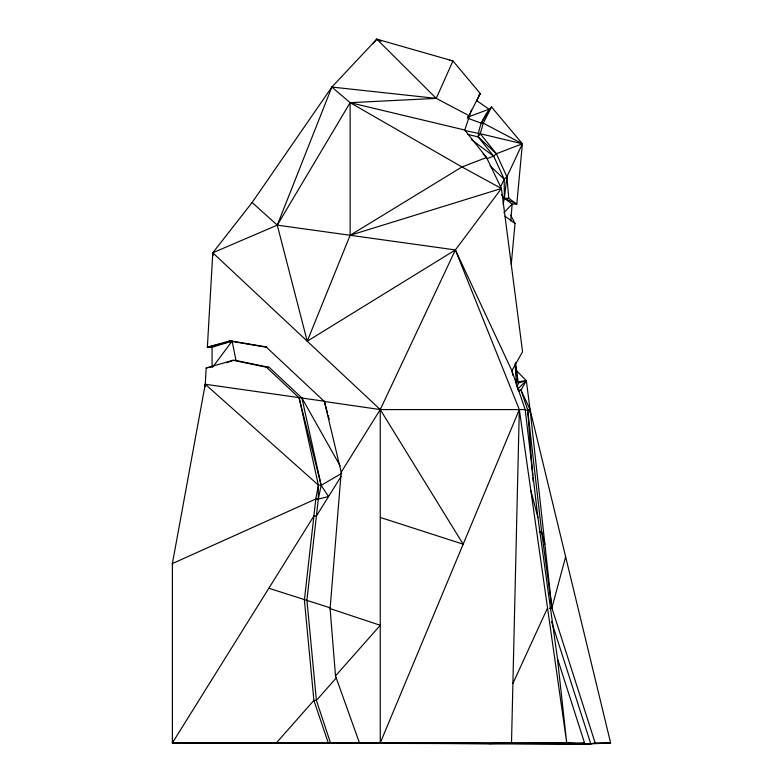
<?xml version="1.0" encoding="UTF-8"?>
<svg xmlns="http://www.w3.org/2000/svg" width="783" height="783" viewBox="0 0 783 783"><rect width="100%" height="100%" fill="white"/><g stroke="black" fill="none" stroke-linecap="round" stroke-linejoin="round"><path stroke-width="1.17" d="M516.075 370.261L526.313 380.636L530.071 409.578L610.623 742.94L590.774 743.85L330.534 743.018L316.401 700.413L306.916 600.072L318.319 498.996L318.358 485.069L299.116 397.833L266.435 367.227L233.187 360.297L206.183 368L205.117 386.675M503.117 204.246L504.369 198.265L504.183 179.18L493.672 156.14L478.129 136.898C478.834 125.975 484.237 114.935 491.528 106.968L522.378 143.769L516.809 204.069L512.121 204.069L504.369 198.265L501.531 194.576M476.563 101.213L480.233 93.49L452.956 60.947L376.799 39.15L331.865 87.05L252.116 202.523L212.8 252.782L207.368 347.231L212.066 347.231L232.101 341.143L266.846 346.986M510.819 221.031L512.121 204.069L503.909 212.731M359.475 742.94L335.506 675.935L330.103 608.616L341.192 472.208L324.377 401.483L266.435 347.231L229.292 340.987L207.368 347.231L212.203 346.722M205.048 386.675L205.244 384.247L324.779 401.297M529.856 411.995L530.071 409.578L520.969 390.13L526.313 380.636L517.583 381.859L517.113 378.238M511.25 264.38L515.028 223.458L510.643 215.129M504.369 198.265L508.754 198.265L516.809 204.069L504.369 198.265L506.904 176.782L522.378 143.769L483.326 123.195L481.261 123.195L467.5 118.125M610.623 742.94L595.178 742.94L590.774 743.85L172.377 742.94L172.671 740.522M213.319 255.111L212.8 252.782L277.28 225.132L455.373 249.934L511.876 370.692L525.187 409.578L537.901 517.475L557.447 658.474L584.539 742.94L172.377 742.94L172.377 563.594L205.244 384.247L318.358 485.069L315.803 498.996L304.401 600.072L313.885 700.413L328.283 742.94L337.571 743.282M172.651 566.001L172.377 563.594L315.803 498.996L318.319 498.996L321.157 485.333L301.925 397.989L269.244 367.393L235.996 360.464L233.187 360.297L226.522 362.735M517.269 387.663L518.229 383.073L515.576 362.578M565.639 556.791L551.888 607.98L595.178 742.94M512.894 375.341L511.876 370.692L522.564 351.704L501.414 188.488L486.537 157.52L464.799 130.037L471.356 110.021M467.441 134.343L478.129 136.898L480.233 133.717L483.326 123.195L491.528 106.968L481.261 123.195M331.865 87.05L277.28 225.132L307.239 341.212L455.373 249.934L501.414 188.488L461.97 166.955L350.128 102.671L331.865 87.05L436.248 98.384L469.027 115.659L480.233 93.49L478.893 95.311M307.239 341.212L350.128 235.282L350.128 102.671L436.248 98.384L452.956 60.947L449.413 60.281M551.594 621.692L590.774 743.85L380.254 742.94L519.325 409.578L455.373 249.934L380.254 409.578L341.192 472.208M512.904 683.461L547.542 607.98M500.2 187.685L504.183 179.18L506.904 176.782L496.383 153.742L480.233 133.717L465.102 130.595M172.377 742.94L313.885 516.007L316.401 516.007L341.173 476.279M212.78 367.041L232.101 341.143L229.292 340.987M372.835 43.799L376.799 39.15L381.008 41.254M276.321 742.94L313.885 700.413L316.401 700.413L336.426 677.745M335.506 675.935L380.254 625.294L330.103 608.616M467.657 117.166L469.027 115.659M517.651 389.112L526.313 380.636L518.229 383.073M487.104 158.655L493.672 156.14L496.383 153.742L522.378 143.769L480.233 133.717M341.662 473.402L321.157 485.333L318.358 485.069M518.786 390.981L520.969 390.13L527.625 409.578L541.64 531.804L551.888 607.98L549.686 608.44M525.452 410.429L530.071 409.578L551.888 607.98L549.568 608.293M467.49 117.274L489.042 109.189L476.504 100.537M501.414 188.488L350.128 235.282L461.97 166.955L486.537 157.52L483.131 154.055M318.319 498.996L328.508 496.588L321.157 485.333L299.116 397.833M584.539 742.94L580.134 743.85L566.735 742.94L489.072 743.625L330.534 743.018M210.588 346.575L207.368 347.231L232.101 341.143L235.996 360.464M206.183 368L212.614 366.689M539.321 532.117L541.64 531.804L544.87 544.195M489.072 743.625L511.505 742.94L519.325 409.578L566.735 742.94L557.447 658.474M327.597 413.277L324.377 401.483L380.254 409.578L525.187 409.578M517.827 390.003L520.969 390.13M266.435 367.227L269.244 367.393M464.799 130.037L350.128 102.671L277.28 225.132L252.116 202.523M380.254 517.436L463.164 544.195L380.254 409.578L212.8 252.782M330.387 607.882L268.833 588.248M505.006 216.196L515.028 223.458M471.405 139.658L493.672 156.14M478.129 136.898L496.383 153.742M490.021 165.781L504.183 179.18M376.799 39.15L436.248 98.384M301.925 397.989L340.125 465.846M328.243 415.636L329.212 419.169M530.815 490.334L537.901 517.475M515.547 366.19L515.86 368.597M516.33 372.209L516.8 375.83M506.904 176.782L508.754 198.265M527.625 409.578L532.636 475.261M532.822 477.689L533.106 481.339M515.097 363.694L516.555 386.381M380.254 409.578L380.254 742.94M212.066 347.231L212.066 366.777"/></g></svg>
